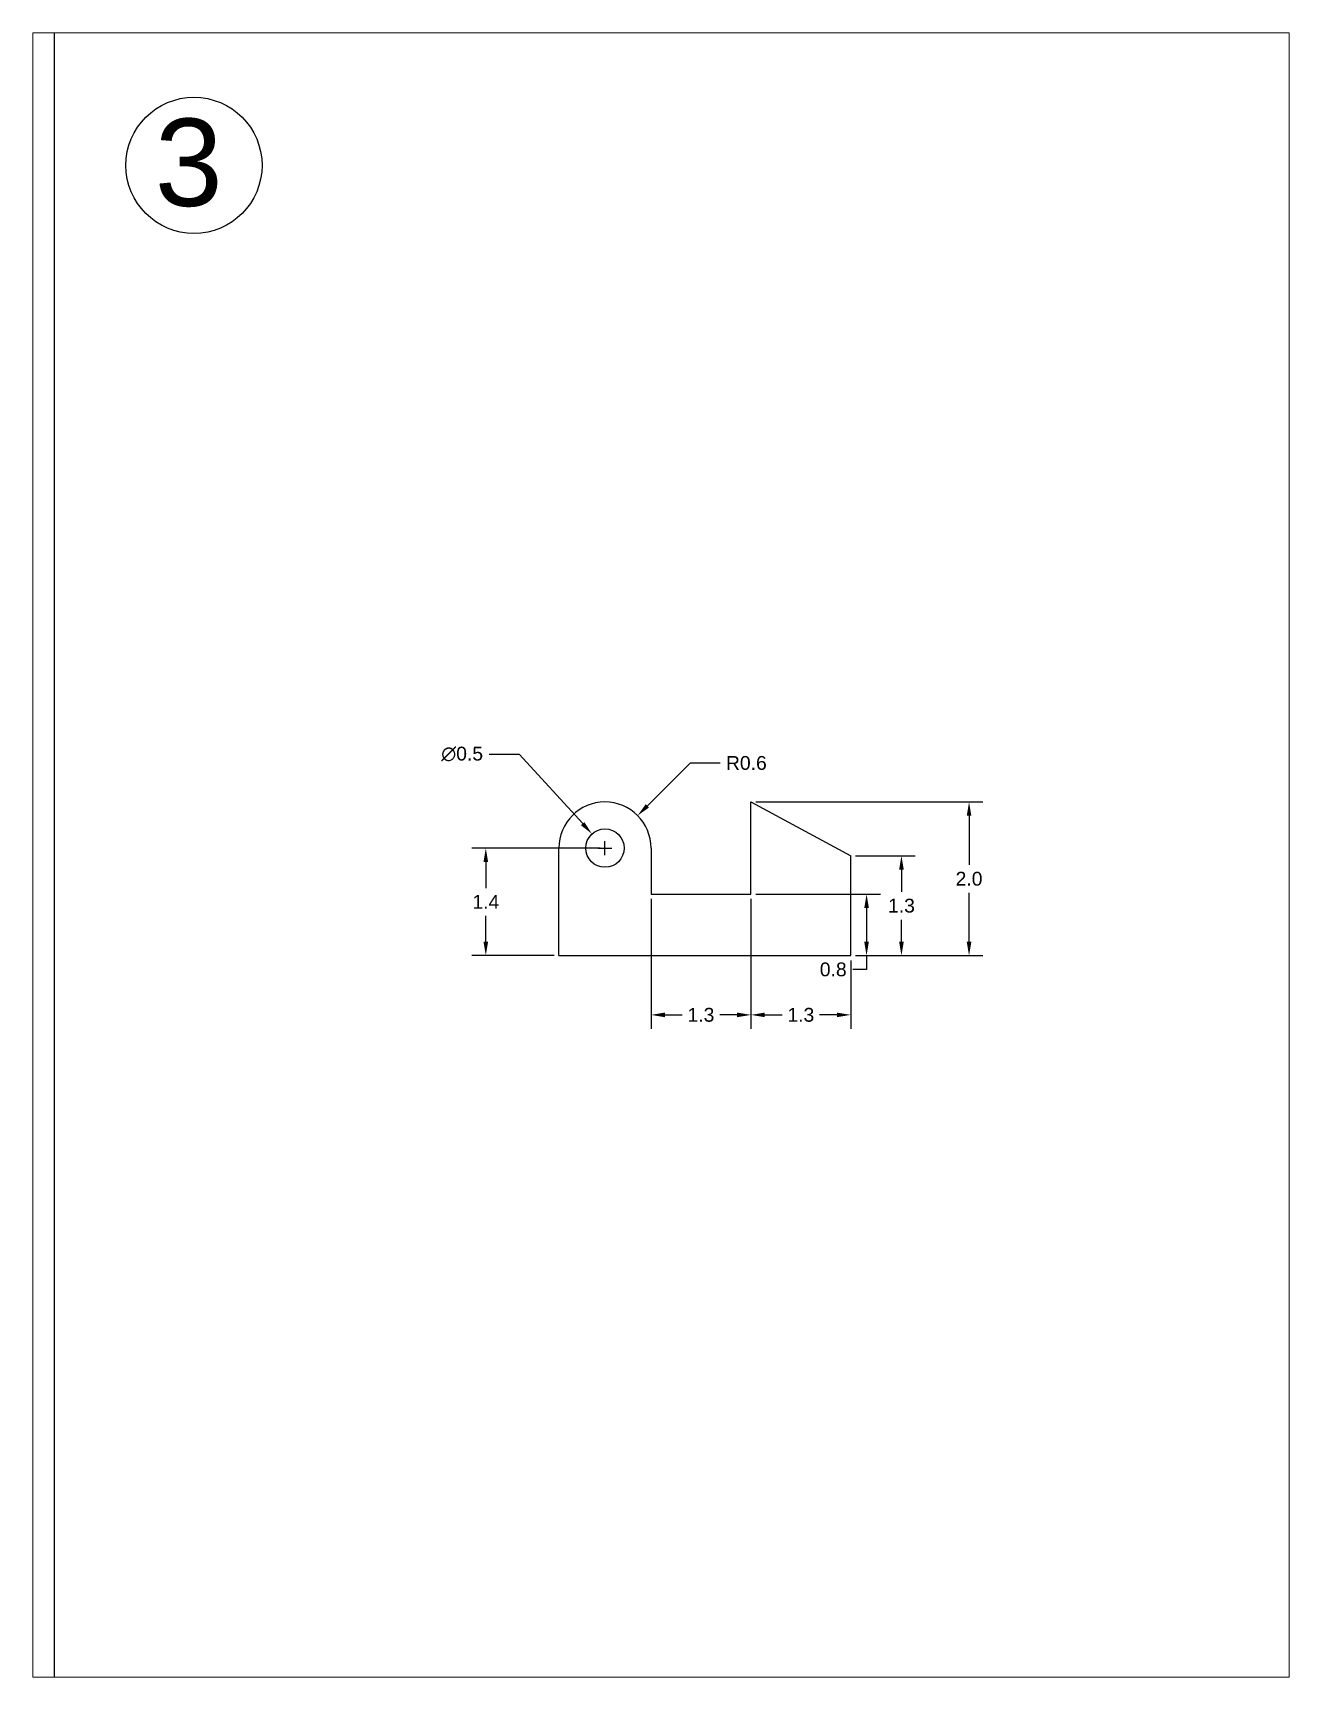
# Paper-space layout 'DRAWING 3' of a CAD drawing. Header units: inches. Extents: x 8 to 300, y 1 to 382.
# The model-space entities are those that its viewports show. They can reach past a viewport. Long polylines and large blocks are cut down to what shows.
import ezdxf

# ---------------------------------------------------------------- set-up
doc = ezdxf.new("R2010")
doc.units = ezdxf.units.IN
doc.header["$MEASUREMENT"] = 0
doc.layers.add('DIM', color=4, linetype='Continuous')
doc.styles.get("Standard").update_dxf_attribs({"font": 'arial.ttf'})
doc.dimstyles.get("Standard").update_dxf_attribs({"dimtxt": 0.18, "dimasz": 0.18, "dimexe": 0.18, "dimexo": 0.0625, "dimgap": 0.09, "dimtad": 0, "dimtih": 1, "dimtoh": 1, "dimdec": 1, "dimzin": 0, "dimdsep": 46, "dimtxsty": 'Standard', "dimcen": 0.09, "dimadec": 0, "dimazin": 0, "dimtfac": 1, "dimtdec": 1, "dimtofl": 0, "dimtmove": 0, "dimatfit": 3, "dimfxl": 1, "dimtolj": 1, "dimtzin": 0, "dimarcsym": 0})

# ---------------------------------------------------------------- blocks, each defined once
blk = doc.blocks.new('*D14')
at = {"layer": 'Defpoints', "color": 0, "transparency": 16777216}
for p in [(64.58, 58.511), (66.131, 58.511), (65.531, 57.111)]:
    blk.add_point(p, dxfattribs=at)
at = {"layer": 'DIM', "color": 0, "lineweight": -2, "transparency": 16777216}
for p, q in [((66.069, 58.511), (64.4, 58.511)), ((64.58, 58.331), (64.58, 57.991)), ((64.58, 57.291), (64.58, 57.631)), ((65.469, 57.111), (64.4, 57.111))]:
    blk.add_line(p, q, dxfattribs=at)
at = {"layer": 'DIM', "color": 0, "transparency": 16777216}
for points in [[(64.55, 58.331), (64.61, 58.331), (64.58, 58.511)], [(64.55, 57.291), (64.61, 57.291), (64.58, 57.111)]]:
    blk.add_solid(points, dxfattribs=at)
at = {"layer": 'DIM', "color": 0, "transparency": 16777216, "insert": (64.58, 57.811), "char_height": 0.18, "attachment_point": 5}
blk.add_mtext('\\A1;1.4', dxfattribs=at)
blk = doc.blocks.new('*D15')
at = {"layer": 'Defpoints', "color": 0, "transparency": 16777216}
for p in [(66.731, 57.911), (68.031, 57.911), (68.031, 56.34)]:
    blk.add_point(p, dxfattribs=at)
at = {"layer": 'DIM', "color": 0, "lineweight": -2, "transparency": 16777216}
for p, q in [((66.731, 57.849), (66.731, 56.16)), ((68.031, 57.849), (68.031, 56.16)), ((66.911, 56.34), (67.136, 56.34)), ((67.851, 56.34), (67.626, 56.34))]:
    blk.add_line(p, q, dxfattribs=at)
at = {"layer": 'DIM', "color": 0, "transparency": 16777216}
for points in [[(66.911, 56.37), (66.911, 56.31), (66.731, 56.34)], [(67.851, 56.37), (67.851, 56.31), (68.031, 56.34)]]:
    blk.add_solid(points, dxfattribs=at)
at = {"layer": 'DIM', "color": 0, "transparency": 16777216, "insert": (67.381, 56.34), "char_height": 0.18, "attachment_point": 5}
blk.add_mtext('\\A1;1.3', dxfattribs=at)
blk = doc.blocks.new('*D16')
at = {"layer": 'Defpoints', "color": 0, "transparency": 16777216}
for p in [(68.031, 57.911), (69.331, 57.111), (68.031, 56.34)]:
    blk.add_point(p, dxfattribs=at)
at = {"layer": 'DIM', "color": 0, "lineweight": -2, "transparency": 16777216}
for p, q in [((68.031, 57.849), (68.031, 56.16)), ((69.331, 57.049), (69.331, 56.16)), ((68.211, 56.34), (68.436, 56.34)), ((69.151, 56.34), (68.926, 56.34))]:
    blk.add_line(p, q, dxfattribs=at)
at = {"layer": 'DIM', "color": 0, "transparency": 16777216}
for points in [[(68.211, 56.37), (68.211, 56.31), (68.031, 56.34)], [(69.151, 56.37), (69.151, 56.31), (69.331, 56.34)]]:
    blk.add_solid(points, dxfattribs=at)
at = {"layer": 'DIM', "color": 0, "transparency": 16777216, "insert": (68.681, 56.34), "char_height": 0.18, "attachment_point": 5}
blk.add_mtext('\\A1;1.3', dxfattribs=at)
blk = doc.blocks.new('*D17')
at = {"layer": 'Defpoints', "color": 0, "transparency": 16777216}
for p in [(69.331, 58.411), (69.991, 58.411), (69.331, 57.111)]:
    blk.add_point(p, dxfattribs=at)
at = {"layer": 'DIM', "color": 0, "lineweight": -2, "transparency": 16777216}
for p, q in [((69.394, 58.411), (70.171, 58.411)), ((69.991, 58.231), (69.991, 57.943)), ((69.991, 57.291), (69.991, 57.579)), ((69.394, 57.111), (70.171, 57.111))]:
    blk.add_line(p, q, dxfattribs=at)
at = {"layer": 'DIM', "color": 0, "transparency": 16777216}
for points in [[(69.961, 58.231), (70.021, 58.231), (69.991, 58.411)], [(69.961, 57.291), (70.021, 57.291), (69.991, 57.111)]]:
    blk.add_solid(points, dxfattribs=at)
at = {"layer": 'DIM', "color": 0, "transparency": 16777216, "insert": (69.991, 57.761), "char_height": 0.18, "attachment_point": 5}
blk.add_mtext('\\A1;1.3', dxfattribs=at)
blk = doc.blocks.new('*D18')
at = {"layer": 'Defpoints', "color": 0, "transparency": 16777216}
for p in [(68.031, 59.111), (70.871, 59.111), (69.331, 57.111)]:
    blk.add_point(p, dxfattribs=at)
at = {"layer": 'DIM', "color": 0, "lineweight": -2, "transparency": 16777216}
for p, q in [((68.094, 59.111), (71.051, 59.111)), ((70.871, 58.931), (70.871, 58.293)), ((70.871, 57.291), (70.871, 57.929)), ((69.394, 57.111), (71.051, 57.111))]:
    blk.add_line(p, q, dxfattribs=at)
at = {"layer": 'DIM', "color": 0, "transparency": 16777216}
for points in [[(70.841, 58.931), (70.901, 58.931), (70.871, 59.111)], [(70.841, 57.291), (70.901, 57.291), (70.871, 57.111)]]:
    blk.add_solid(points, dxfattribs=at)
at = {"layer": 'DIM', "color": 0, "transparency": 16777216, "insert": (70.871, 58.111), "char_height": 0.18, "attachment_point": 5}
blk.add_mtext('\\A1;2.0', dxfattribs=at)
blk = doc.blocks.new('*D19')
at = {"layer": 'Defpoints', "color": 0, "transparency": 16777216}
for p in [(68.031, 57.911), (69.331, 57.111), (69.537, 57.111)]:
    blk.add_point(p, dxfattribs=at)
at = {"layer": 'DIM', "color": 0, "lineweight": -2, "transparency": 16777216}
for p, q in [((68.094, 57.911), (69.717, 57.911)), ((69.537, 57.731), (69.537, 57.291)), ((69.537, 56.931), (69.357, 56.931)), ((69.394, 57.111), (69.717, 57.111)), ((69.537, 57.111), (69.537, 56.931))]:
    blk.add_line(p, q, dxfattribs=at)
at = {"layer": 'DIM', "color": 0, "transparency": 16777216}
for points in [[(69.507, 57.731), (69.567, 57.731), (69.537, 57.911)], [(69.507, 57.291), (69.567, 57.291), (69.537, 57.111)]]:
    blk.add_solid(points, dxfattribs=at)
at = {"layer": 'DIM', "color": 0, "transparency": 16777216, "insert": (69.103, 56.931), "char_height": 0.18, "attachment_point": 5}
blk.add_mtext('\\A1;0.8', dxfattribs=at)
blk = doc.blocks.new('*D20')
at = {"layer": 'Defpoints', "color": 0, "transparency": 16777216}
for p in [(66.556, 58.934), (66.131, 58.511)]:
    blk.add_point(p, dxfattribs=at)
at = {"layer": 'DIM', "color": 0, "lineweight": -2, "transparency": 16777216}
for p, q in [((67.242, 59.618), (66.684, 59.062)), ((67.632, 59.618), (67.242, 59.618)), ((66.041, 58.511), (66.221, 58.511)), ((66.131, 58.421), (66.131, 58.601))]:
    blk.add_line(p, q, dxfattribs=at)
at = {"layer": 'DIM', "color": 0, "transparency": 16777216}
blk.add_solid([(66.663, 59.083), (66.705, 59.04), (66.556, 58.934)], dxfattribs=at)
at = {"layer": 'DIM', "color": 0, "transparency": 16777216, "insert": (67.972, 59.618), "char_height": 0.18, "attachment_point": 5}
blk.add_mtext('\\A1;R0.6', dxfattribs=at)
blk = doc.blocks.new('*D21')
at = {"layer": 'Defpoints', "color": 0, "transparency": 16777216}
for p in [(65.962, 58.696), (66.3, 58.326)]:
    blk.add_point(p, dxfattribs=at)
at = {"layer": 'DIM', "color": 0, "lineweight": -2, "transparency": 16777216}
for p, q in [((64.624, 59.735), (65.013, 59.735)), ((65.013, 59.735), (65.841, 58.829)), ((66.041, 58.511), (66.221, 58.511)), ((66.131, 58.421), (66.131, 58.601))]:
    blk.add_line(p, q, dxfattribs=at)
at = {"layer": 'DIM', "color": 0, "transparency": 16777216}
blk.add_solid([(65.863, 58.849), (65.819, 58.808), (65.962, 58.696)], dxfattribs=at)
at = {"layer": 'DIM', "color": 0, "transparency": 16777216, "insert": (64.272, 59.735), "char_height": 0.18, "attachment_point": 5}
blk.add_mtext('\\A1;∅0.5', dxfattribs=at)

msp = doc.modelspace()

# ---------------------------------------------------------------- linework, layer by layer
for p, q in [((68.031, 57.911), (68.031, 59.111)), ((68.031, 59.111), (69.331, 58.411)), ((65.531, 57.111), (65.531, 58.511)), ((66.731, 58.511), (66.731, 57.911)), ((69.331, 57.111), (69.331, 58.411)), ((66.731, 57.911), (68.031, 57.911)), ((65.531, 57.111), (69.331, 57.111))]:
    msp.add_line(p, q)
for centre, radius in [((60.781, 67.397), 0.886), ((66.131, 58.511), 0.25)]:
    msp.add_circle(centre, radius)
msp.add_arc((66.131, 58.511), 0.6, 0, 180)
at = {"layer": 'Defpoints', "color": 252, "true_color": 0x939598}
for points in [[(58.961, 69.277), (58.961, 46.807)], [(75.048, 69.277), (75.048, 46.807)]]:
    msp.add_lwpolyline(points, dxfattribs=at)

# ---------------------------------------------------------------- texts
msp.add_text('3', height=1.137).set_placement((60.271, 66.868))

# ---------------------------------------------------------------- dimensions: what is measured, and where the dimension line sits
at = {"layer": 'DIM'}
dim = msp.add_diameter_dim_2p(p1=(66.3, 58.326), p2=(65.962, 58.696), dimstyle='Standard', dxfattribs=at)
dim.commit()
dim.dimension.update_dxf_attribs({"geometry": '*D21', "text_midpoint": (64.272, 59.735), "dimtype": 163})
dim = msp.add_radius_dim(center=(66.131, 58.511), mpoint=(66.556, 58.934), dimstyle='Standard', dxfattribs=at)
dim.commit()
dim.dimension.update_dxf_attribs({"geometry": '*D20', "text_midpoint": (67.972, 59.618), "dimtype": 164})
for base, p1, p2, picture, middle in [((70.871, 59.111), (69.331, 57.111), (68.031, 59.111), '*D18', (70.871, 58.111)), ((64.58, 58.511), (65.531, 57.111), (66.131, 58.511), '*D14', (64.58, 57.811)), ((69.991, 58.411), (69.331, 57.111), (69.331, 58.411), '*D17', (69.991, 57.761)), ((69.537, 57.111), (68.031, 57.911), (69.331, 57.111), '*D19', (69.103, 56.931))]:
    dim = msp.add_linear_dim(base=base, p1=p1, p2=p2, angle=90, dimstyle='Standard', dxfattribs=at)
    dim.commit()
    dim.dimension.update_dxf_attribs({"geometry": picture, "text_midpoint": middle})
dim = msp.add_linear_dim(base=(68.031, 56.34), p1=(66.731, 57.911), p2=(68.031, 57.911), dimstyle='Standard', dxfattribs=at)
dim.commit()
dim.dimension.update_dxf_attribs({"geometry": '*D15', "text_midpoint": (67.381, 56.34), "dimtype": 160})
dim = msp.add_linear_dim(base=(68.031, 56.34), p1=(69.331, 57.111), p2=(68.031, 57.911), dimstyle='Standard', dxfattribs=at)
dim.commit()
dim.dimension.update_dxf_attribs({"geometry": '*D16', "text_midpoint": (68.681, 56.34)})

psp = doc.layouts.new('DRAWING 3')

# ---------------------------------------------------------------- viewports
at = {"layer": '0', "view_target_point": (34.367, 58.25)}
psp.add_viewport(center=(154, 191.6), size=(291.74, 381.753), view_center_point=(32.494, 0.171), view_height=21.4002, dxfattribs=at)

doc.saveas('drawing.dxf')
